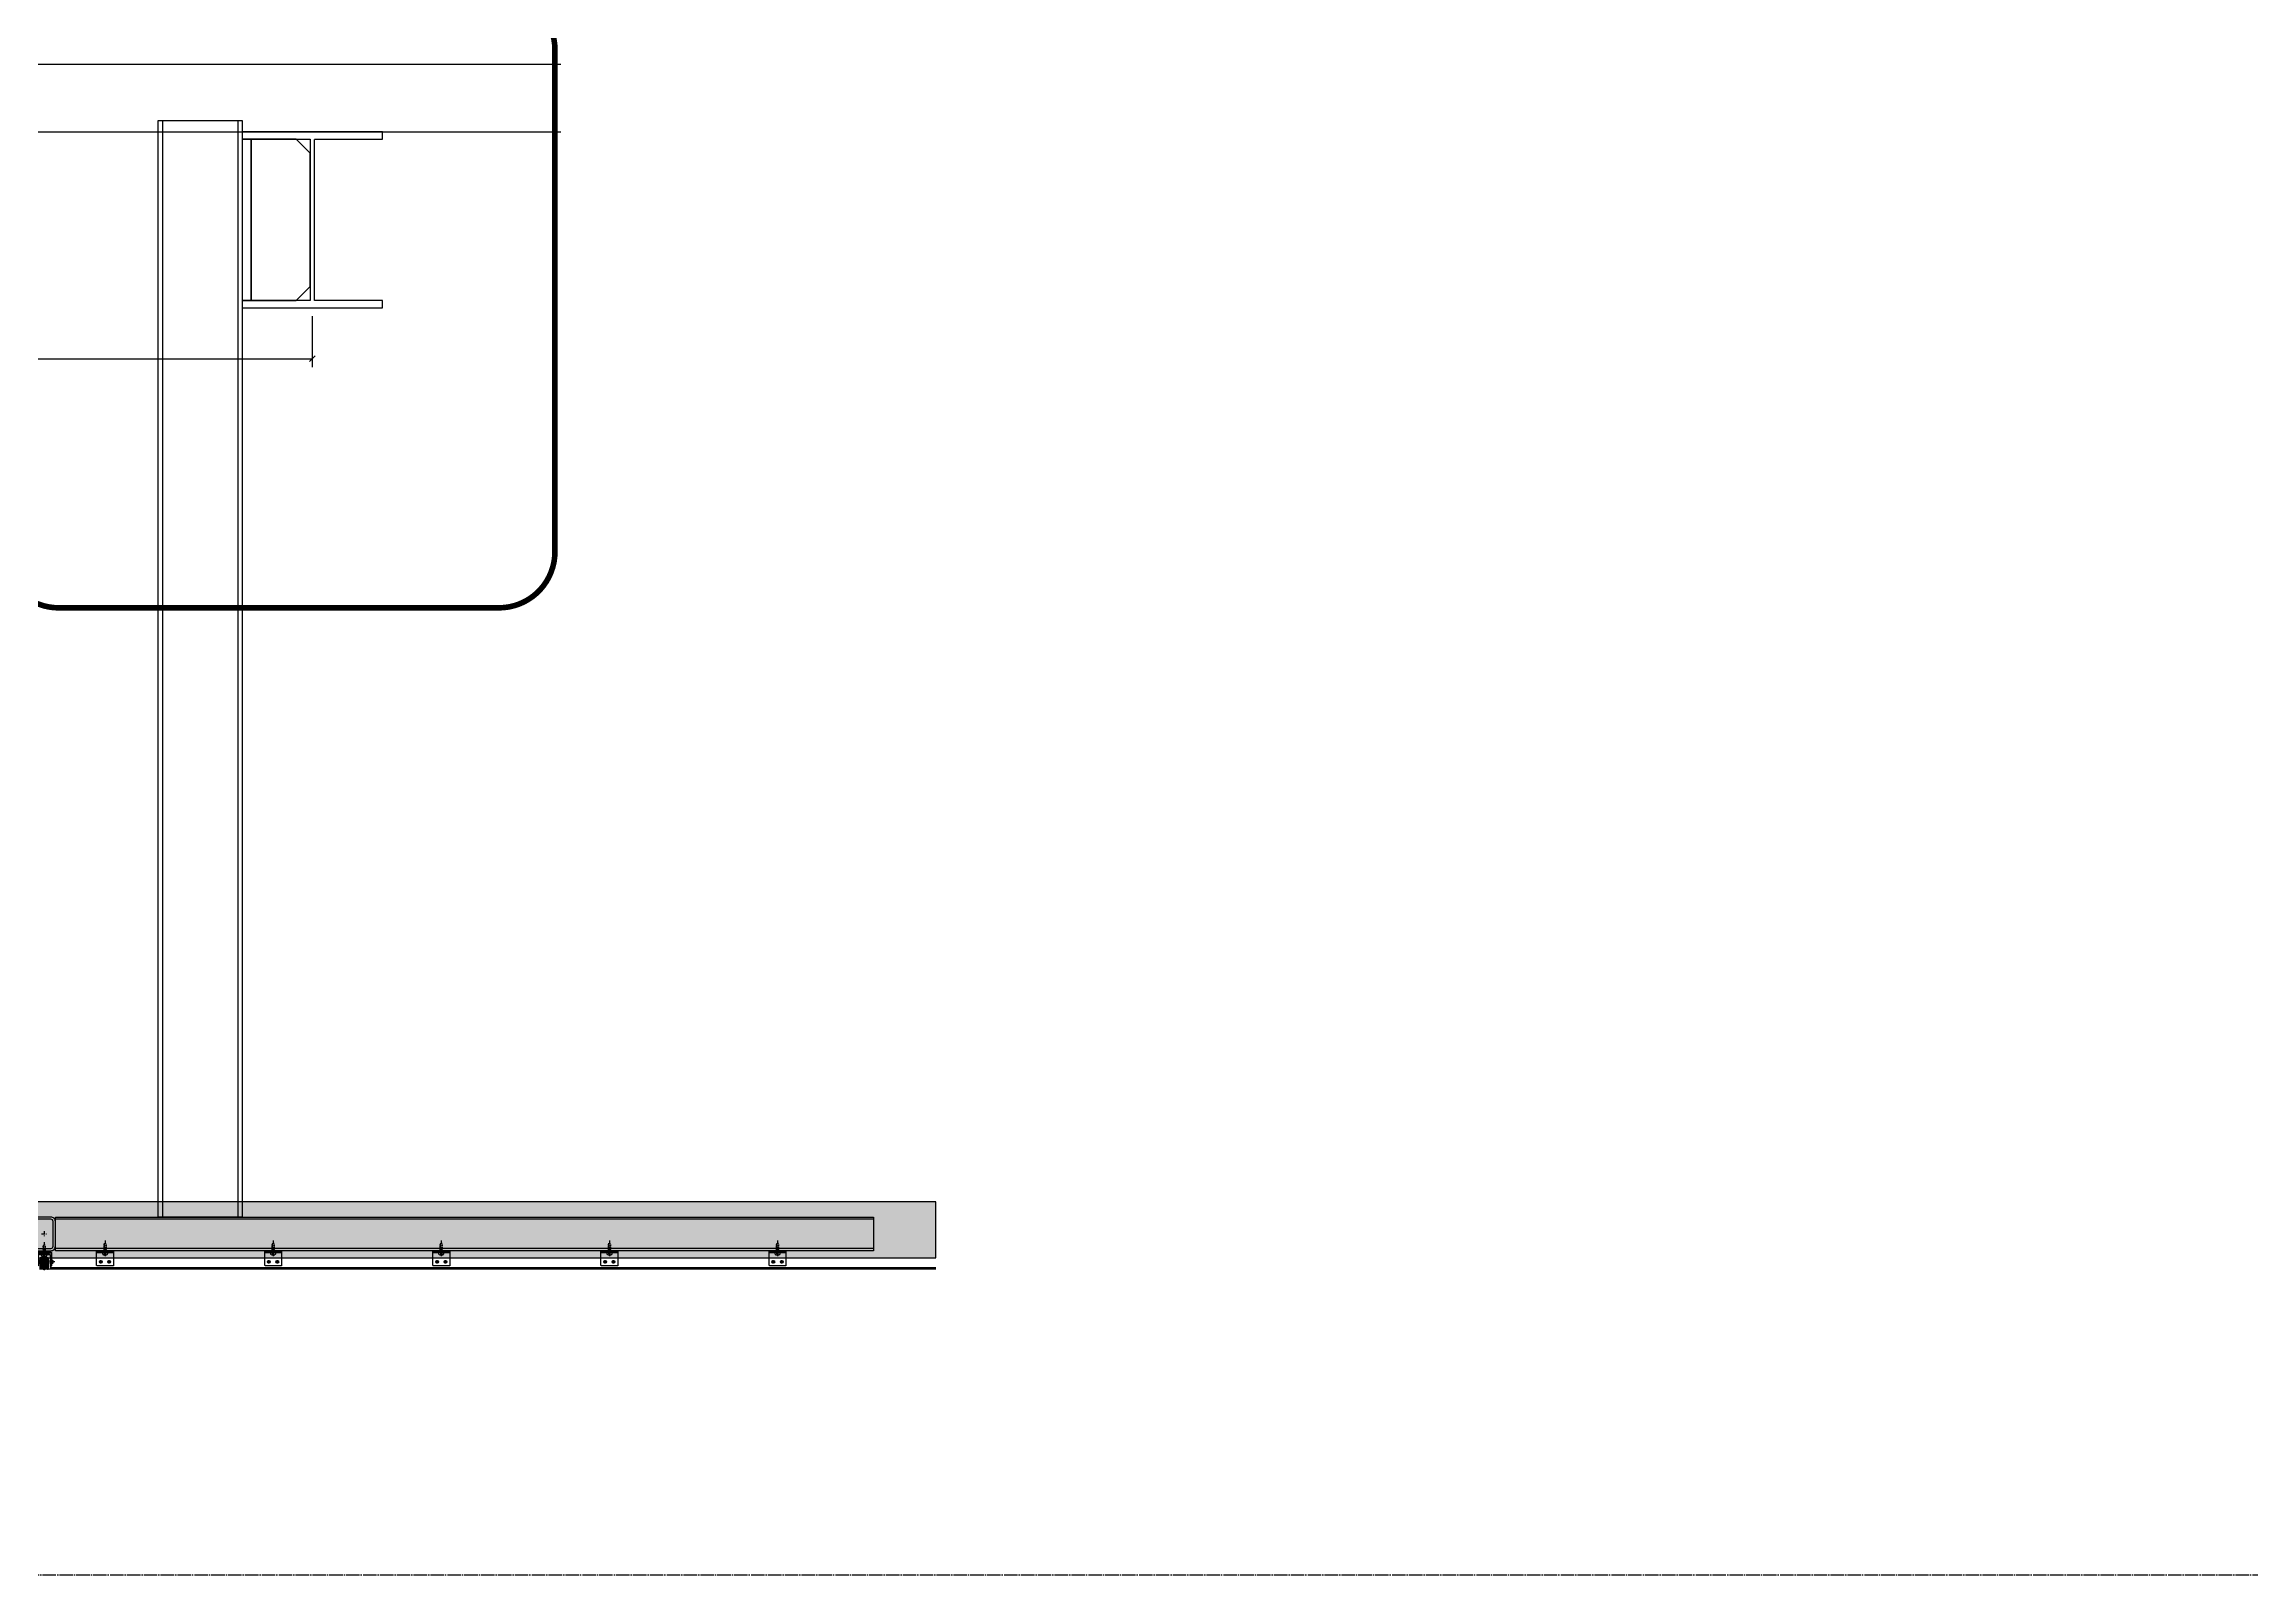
# Model space of a CAD drawing. Header units: millimetres. Extents: x 0 to 119933, y -45162 to 41221.
# Drawn here: x 42143 to 46082, y 0 to 2732 of the extents above; entities that cross this region are included whole.
import ezdxf
from ezdxf.enums import TextEntityAlignment as Align

# ---------------------------------------------------------------- set-up
doc = ezdxf.new("R2010")
doc.units = ezdxf.units.MM
for name, pattern in [('ACAD_ISO04W100', [30, 24, -3, 0, -3]), ('CENTER', [2, 1.25, -0.25, 0.25, -0.25]), ('CENTER-PISA', [11, 6, -2, 1, -2]), ('HIDDEN', [0.375, 0.25, -0.125]), ('HIDDEN-PISA', [4.5, 2.5, -2])]:
    doc.linetypes.add(name, pattern=pattern)
doc.layers.get('DEFPOINTS').update_dxf_attribs({"color": 166})
for name, color, linetype in [('AXIS', 1, 'ACAD_ISO04W100'), ('F-Misc', 8, 'Continuous'), ('F_ALUM', 4, 'Continuous'), ('F_CNTR', 1, 'ACAD_ISO04W100'), ('F_FIXS', 1, 'Continuous'), ('F_GRID', 1, 'ACAD_ISO04W100'), ('F_GSKT', 136, 'Continuous'), ('F_SEAL', 8, 'Continuous'), ('F_STEL', 3, 'Continuous'), ('HIDDEN', 1, 'HIDDEN'), ('INSUL', 8, 'Continuous')]:
    doc.layers.add(name, color=color, linetype=linetype)
doc.layers.add('Fastener-Contour', color=1, linetype='Continuous', lineweight=25)
doc.styles.add('Arial', font='arial.ttf')
doc.styles.add('ROMANS', font='simplex.shx', dxfattribs={"width": 0.8, "bigfont": 'hztxt.shx'})
doc.dimstyles.new('10x of Arup4', dxfattribs={"dimscale": 10, "dimtxt": 1.7, "dimasz": 1, "dimexe": 1.5, "dimexo": 1.5, "dimgap": 1, "dimtad": 1, "dimdec": 1, "dimdsep": 46, "dimtxsty": 'Arial', "dimblk": 'OBLIQUE', "dimcen": 0, "dimclrd": 1, "dimclre": 1, "dimclrt": 7, "dimadec": 0, "dimazin": 0, "dimtfac": 1, "dimtdec": 1, "dimtix": 1, "dimtofl": 0, "dimtmove": 2, "dimatfit": 3, "dimfxl": 5, "dimtfill": 1, "dimtolj": 1, "dimtzin": 0, "dimlwd": -1, "dimlwe": -1, "dimarcsym": 0})

# ---------------------------------------------------------------- blocks, each defined once
blk = doc.blocks.new('RH060x040x04')
at = {"color": 0, "linetype": 'ByBlock'}
for points in [[(-12, -30), (12, -30, 0.414214), (20, -22), (20, 22, 0.414214), (12, 30), (-12, 30, 0.414214), (-20, 22), (-20, -22, 0.414214)], [(-12, -26), (12, -26, 0.414214), (16, -22), (16, 22, 0.414214), (12, 26), (-12, 26, 0.414214), (-16, 22), (-16, -22, 0.414214)]]:
    blk.add_lwpolyline(points, format="xyb", close=True, dxfattribs=at)
at = {"layer": 'DEFPOINTS', "linetype": 'CENTER-PISA'}
for p, q in [((-5, 0), (5, 0)), ((0, 5), (0, -5))]:
    blk.add_line(p, q, dxfattribs=at)
blk = doc.blocks.new('*U371')
at = {"color": 8, "linetype": 'HIDDEN-PISA'}
for p, q in [((6, 2), (0, 2)), ((6, -2), (0, -2))]:
    blk.add_line(p, q, dxfattribs=at)
at = {"color": 0, "linetype": 'ByBlock'}
for points in [[(-0.2, -4.1, -0.349819), (-0.2, 4.1), (0, 4.1), (0, -4.1)], [(6, -2, 1.452432), (7.7, -1.3, -0.381966), (7.7, 1.3, 1.452432), (6, 2)]]:
    blk.add_lwpolyline(points, format="xyb", close=True, dxfattribs=at)
blk.add_lwpolyline([(-0.2, 4.1), (-0.2, -4.1)], dxfattribs=at)
blk.add_arc((6.3, 0), 2, 318.1897, 41.8103, dxfattribs=at)
at = {"layer": 'AXIS', "color": 8, "linetype": 'CENTER-PISA'}
blk.add_line((11.3, 0), (-4.7, 0), dxfattribs=at)
at = {"layer": 'DEFPOINTS', "color": 8, "insert": (-1, 0), "char_height": 1, "attachment_point": 5, "rotation": 90, "style": 'ROMANS'}
blk.add_mtext('%%C4.0', dxfattribs=at)
blk = doc.blocks.new('#10x19_Pan')
at = {"color": 8, "linetype": 'HIDDEN-PISA'}
for p, q in [((0.6, 2.4), (1.9, -2.4)), ((2.2, 2.4), (3.5, -2.4)), ((3.8, 2.4), (5.1, -2.4)), ((5.4, 2.4), (6.7, -2.4)), ((7, 2.4), (8.3, -2.4)), ((8.6, 2.4), (9.9, -2.4)), ((10.2, 2.4), (11.5, -2.4)), ((11.8, 2.4), (13.1, -2.4)), ((13.4, 2.4), (14.7, -2.4)), ((15, 2.4), (16.2, -2)), ((16.8, 1.7), (17.6, -1.3))]:
    blk.add_line(p, q, dxfattribs=at)
at = {"color": 0, "linetype": 'ByBlock'}
blk.add_lwpolyline([(0, 4.7), (-1.4, 4.7, 0.228537), (-2.2, 4.4, 0.349288), (-2.2, -4.4, 0.228537), (-1.4, -4.8), (0, -4.8)], format="xyb", close=True, dxfattribs=at)
at = {"color": 8, "linetype": 'HIDDEN-PISA'}
for points in [[(-3.7, 0.7), (-1.9, 0.7), (-1.9, -0.8), (-3.7, -0.8)], [(0, 1.8), (15.2, 1.8), (19, 0), (15.2, -1.8), (0, -1.8)]]:
    blk.add_lwpolyline(points, dxfattribs=at)
at = {"layer": 'AXIS', "color": 8, "linetype": 'CENTER-PISA'}
blk.add_line((22, 0), (-6.7, 0), dxfattribs=at)
at = {"layer": 'DEFPOINTS', "color": 8, "linetype": 'ByBlock', "style": 'ROMANS', "width": 0.8}
blk.add_text('#10x19', height=0.75, rotation=90, dxfattribs=at).set_placement((-1, 0), align=Align.MIDDLE)
blk = doc.blocks.new('A$C1CF507BC')
at = {"layer": 'F_SEAL'}
h = blk.add_hatch(dxfattribs=at)
h.set_pattern_fill('ANSI37', color=8, scale=0.5)
h.set_pattern_definition([(45, (3.5, -1.6304), (-1.12253, 1.12253), []), (135, (3.5, -1.6304), (-1.12253, -1.12253), [])])
edge = h.paths.add_edge_path()
edge.add_arc((0, 44.3), 44.9, 260.3909, 279.6091, ccw=False)
edge.add_line((-7.5, 0), (-7.5, -9.6))
edge.add_arc((-5.5, -9.6), 2, 90, 180, ccw=False)
edge.add_line((-5.5, -7.6), (5.5, -7.6))
edge.add_arc((5.5, -9.6), 2, 0, 90, ccw=False)
edge.add_line((7.5, -9.6), (7.5, 0))
h = blk.add_hatch(dxfattribs=at)
h.set_pattern_fill('HONEY', color=256, scale=0.25)
h.set_pattern_definition([(360, (3.50006, 0.3696), (1.190625, 0.687408), [0.79375, -1.5875]), (120, (3.50006, 0.3696), (-1.190625, 0.687408), [0.79375, -1.5875]), (60, (3.50006, 0.3696), (3e-09, 1.374815), [-1.5875, 0.79375])])
edge = h.paths.add_edge_path()
edge.add_line((5.5, -7.6), (-5.5, -7.6))
edge.add_arc((-5.5, -9.6), 2, 90, 180)
edge.add_line((-7.5, -9.6), (-7.5, -18.6))
edge.add_arc((-5.5, -18.6), 2, 180, 270)
edge.add_line((-5.5, -20.6), (5.5, -20.6))
edge.add_arc((5.5, -18.6), 2, 270, 360)
edge.add_line((7.5, -18.6), (7.5, -9.6))
edge.add_arc((5.5, -9.6), 2, 0, 90)
at = {"layer": 'F_ALUM'}
for points in [[(8.5, -26), (-10.5, -26), (-10.5, -6), (-13.5, -6), (-13.5, -29), (8.5, -29)], [(-8.5, -26), (10.5, -26), (10.5, -6), (13.5, -6), (13.5, -29), (-8.5, -29)]]:
    blk.add_lwpolyline(points, close=True, dxfattribs=at)
at = {"layer": 'F_GRID'}
for points in [[(2, 0), (-2, 0)], [(2, 0), (-2, 0)], [(0, -2), (0, 2)], [(0, -2), (0, 2)]]:
    blk.add_lwpolyline(points, dxfattribs=at)
blk.add_circle((0, 0), 1, dxfattribs=at)
blk.add_circle((0, 0), 1, dxfattribs=at)
at = {"layer": 'F_GSKT'}
blk.add_lwpolyline([(13.5, -29), (-13.5, -29), (-13.5, -30), (13.5, -30)], close=True, dxfattribs=at)
at = {"layer": 'F_SEAL', "color": 8}
blk.add_lwpolyline([(7.5, 0, -0.084052), (-7.5, 0), (-7.5, -9.6, -0.414214), (-5.5, -7.6), (5.5, -7.6, -0.414214), (7.5, -9.6)], format="xyb", close=True, dxfattribs=at)
at = {"layer": 'F_SEAL'}
blk.add_lwpolyline([(5.5, -7.6), (-5.5, -7.6, 0.414214), (-7.5, -9.6), (-7.5, -18.6, 0.414214), (-5.5, -20.6), (5.5, -20.6, 0.414214), (7.5, -18.6), (7.5, -9.6, 0.414214)], format="xyb", close=True, dxfattribs=at)
at = {"layer": 'F_FIXS', "rotation": 270}
blk.add_blockref('#10x19_Pan', (0, -26), dxfattribs=at)
at = {"layer": 'Fastener-Contour', "xscale": -1}
blk.add_blockref('*U371', (-7.5, -13), dxfattribs=at)
at = {"layer": 'Fastener-Contour'}
blk.add_blockref('*U371', (7.5, -13), dxfattribs=at)
blk = doc.blocks.new('*U353')
at = {"layer": 'DEFPOINTS', "color": 8, "linetype": 'CENTER'}
blk.add_circle((0, -1.1), 0.716, dxfattribs=at)
at = {"layer": 'F-Misc', "ltscale": 0.1}
for p, q in [((-10.5, -21.1), (-4.6, -21.1)), ((-8.6, -20.8), (-8.3, -20.8)), ((-8.6, -21.3), (-8.6, -20.8)), ((-8.3, -21.3), (-8.6, -21.3)), ((-7.8, -20), (-7.3, -20)), ((-7.8, -20.3), (-7.8, -20)), ((-7.8, -22.1), (-7.8, -21.8)), ((-7.3, -22.1), (-7.8, -22.1)), ((-7.5, -24), (-7.5, -18.1)), ((-7.3, -20), (-7.3, -20.3)), ((-7.3, -21.8), (-7.3, -22.1)), ((-6.8, -20.8), (-6.5, -20.8)), ((-6.5, -21.3), (-6.8, -21.3)), ((-6.5, -20.8), (-6.5, -21.3)), ((10.4, -21.1), (4.5, -21.1)), ((6.7, -20.8), (6.4, -20.8)), ((6.4, -20.8), (6.4, -21.3)), ((6.4, -21.3), (6.7, -21.3)), ((7.7, -20), (7.2, -20)), ((7.2, -20), (7.2, -20.3)), ((7.2, -21.8), (7.2, -22.1)), ((7.2, -22.1), (7.7, -22.1)), ((7.5, -24), (7.5, -18.1)), ((7.7, -20.3), (7.7, -20)), ((7.7, -22.1), (7.7, -21.8)), ((8.5, -20.8), (8.2, -20.8)), ((8.2, -21.3), (8.5, -21.3)), ((8.5, -21.3), (8.5, -20.8))]:
    blk.add_line(p, q, dxfattribs=at)
for centre, radius in [((-7.5, -21.1), 2.45), ((-7.5, -21.1), 1.75), ((7.5, -21.1), 2.45), ((7.5, -21.1), 1.75)]:
    blk.add_circle(centre, radius, dxfattribs=at)
for centre, start, end in [((-8.3, -20.3), 270, 360), ((-8.3, -21.8), 360, 90), ((-6.8, -20.3), 180, 270), ((-6.8, -21.8), 90, 180), ((6.7, -20.3), 270, 360), ((6.7, -21.8), 360, 90), ((8.2, -20.3), 180, 270), ((8.2, -21.8), 90, 180)]:
    blk.add_arc(centre, 0.5, start, end, dxfattribs=at)
at = {"layer": 'F_ALUM', "color": 8, "linetype": 'HIDDEN'}
blk.add_line((15, -5.1), (-15, -5.1), dxfattribs=at)
blk.add_lwpolyline([(-15, -2.1), (15, -2.1), (15, -28.1), (-15, -28.1), (-15, -2.1)], dxfattribs=at)
at = {"layer": 'F_GSKT', "color": 8, "linetype": 'HIDDEN'}
blk.add_lwpolyline([(-15, -2.1), (15, -2.1), (15, -1.1), (-15, -1.1)], close=True, dxfattribs=at)
at = {"layer": 'HIDDEN', "color": 8, "linetype": 'HIDDEN', "rotation": 90}
blk.add_blockref('#10x19_Pan', (0, -5.1), dxfattribs=at)
blk = doc.blocks.new('*U358')
at = {"layer": 'INSUL', "lineweight": 0}
h = blk.add_hatch(dxfattribs=at)
h.set_pattern_fill('岩棉', color=256, scale=100, style=0, pattern_type=2)
h.set_pattern_definition([(171.78891, (53.3, 199.0476), (-673.2017242, 100.0000025), [3.3342, -696.8454]), (146.90866, (56.223, 197.1429), (-158.4004044, 100.0000014), [3.48873, -729.1451]), (132.32733, (58.3914, 194.762), (-178.2004573, 199.999999), [3.2205, -673.0858]), (114.797, (59.7115, 191.905), (-39.600101, 100), [3.1473, -327.3221]), (91.62022, (59.8057, 188.5714), (-19.80005, 599.9999997), [3.33467, -696.9453]), (82.824825, (50.09429, 111.42857), (138.600349442, 1099.999997034), [77.75174, -16250.113]), (97.175175, (69.70576, 111.42857), (-138.600352483, 1099.9999966515), [77.75174, -16250.113]), (88.37978, (59.9943, 188.5714), (19.800043, 600), [3.33467, -696.9453]), (65.203, (60.0886, 191.905), (39.600101, 100), [3.1473, -327.3221]), (47.67267, (61.4086, 194.762), (178.2004567, 199.9999997), [3.2205, -673.0858]), (33.09134, (63.5772, 197.1429), (158.4004029, 100.0000036), [3.48873, -729.1451]), (8.21109, (66.5, 199.0476), (673.2017246, 99.9999998), [3.3342, -696.8454]), (87.16616, (50, 109.524), (19.800042, 300), [1.9071, -398.58265]), (103.90139, (50.4714, 107.619), (-79.200203, 300), [1.96223, -410.107]), (111.6036, (51.226, 105.714), (-19.80005, 100), [2.0487, -105.50674]), (122.76135, (52.4514, 103.8095), (-59.4001536, 99.999999), [2.26506, -473.39773]), (138.29055, (54.0543, 102.381), (-118.800303, 100.000002), [2.1471, -448.7411]), (152.00351, (55.8457, 101.4286), (-178.2004575, 99.9999986), [2.02886, -424.0312]), (166.4772, (57.8257, 100.9524), (-396.001014, 100.000003), [2.03646, -425.62055]), (167.07075, (59.9, 100.476), (-415.801066, 100), [2.12825, -444.8039]), (12.92924, (59.9, 100.476), (415.801066, 99.9999994), [2.12825, -444.8039]), (13.5228, (61.9743, 100.9524), (396.001015, 100), [2.03646, -425.62055]), (27.99649, (63.9543, 101.4286), (198.000505, 100.000004), [2.02886, -424.0312]), (41.70945, (65.7458, 102.381), (118.800302, 100.000003), [2.1471, -448.7411]), (57.23865, (67.3486, 103.8095), (198.0005044, 300.0000017), [2.26506, -473.39773]), (68.3964, (68.574, 105.714), (19.80005, 100), [2.0487, -105.50674]), (76.09861, (69.3286, 107.619), (19.800051, 99.9999995), [1.96223, -410.107]), (92.83384, (69.8, 109.524), (-19.80005, 300), [1.9071, -398.58265])])
h.paths.add_polyline_path([(0, 0), (3010.9, 0), (3010.9, 100), (0, 100)])
at = {"layer": 'INSUL'}
blk.add_lwpolyline([(0, 0), (3010.9, 0), (3010.9, 100), (0, 100)], close=True, dxfattribs=at)
blk = doc.blocks.new('_OBLIQUE')
at = {"color": 0, "linetype": 'ByBlock'}
blk.add_line((-0.5, -0.5), (0.5, 0.5), dxfattribs=at)
blk = doc.blocks.new('*D381')
at = {"color": 1, "linetype": 'Continuous', "transparency": 16777216}
for p, q in [((41089, 2246.5), (41089, 2155.6)), ((42621.3, 2246.5), (42621.3, 2155.6)), ((41089, 2170.6), (42621.3, 2170.6))]:
    blk.add_line(p, q, dxfattribs=at)
at = {"layer": 'DEFPOINTS', "color": 0, "transparency": 16777216}
for p in [(41089, 2261.5, -2), (42621.3, 2261.5, -1.1), (42621.3, 2170.6)]:
    blk.add_point(p, dxfattribs=at)
at = {"color": 1, "transparency": 16777216, "xscale": 10, "yscale": 10, "zscale": 10, "rotation": 180}
blk.add_blockref('_OBLIQUE', (41089, 2170.6), dxfattribs=at)
at = {"color": 1, "transparency": 16777216, "xscale": 10, "yscale": 10, "zscale": 10}
blk.add_blockref('_OBLIQUE', (42621.3, 2170.6), dxfattribs=at)
at = {"color": 7, "transparency": 16777216, "insert": (41855.2, 2189.3), "char_height": 17, "attachment_point": 5, "style": 'Arial', "bg_fill": 3, "box_fill_scale": 1.1, "bg_fill_color": 256, "bg_fill_true_color": 13158600, "bg_fill_transparency": 0}
blk.add_mtext('\\A1;≈1500', dxfattribs=at)

msp = doc.modelspace()

# ---------------------------------------------------------------- linework, layer by layer
at = {"color": 5}
msp.add_lwpolyline([(43064.74, 2695.53), (40789.17, 2695.53), (40789.17, 2575.53), (43064.74, 2575.53)], dxfattribs=at)
at = {"layer": 'F_ALUM'}
msp.add_line((42153.37, 565.56, -1.11), (43733.81, 565.56, -1.11), dxfattribs=at)
at = {"layer": 'F_ALUM', "elevation": -1.11}
msp.add_lwpolyline([(43733.81, 545.56), (42150.37, 545.56), (42150.37, 565.56), (42153.37, 565.56), (42153.37, 548.56), (43733.81, 548.56)], dxfattribs=at)
at = {"layer": 'F_CNTR'}
msp.add_line((0, 0), (100188.66, 0), dxfattribs=at)
at = {"layer": 'F_STEL', "color": 8, "linetype": 'HIDDEN'}
for p, q in [((42354.34, 2595.53, -1.11), (42354.34, 638.56, -1.11)), ((42488.34, 2595.53, -1.11), (42488.34, 638.56, -1.11)), ((43622.87, 634.56, -1.11), (42162.87, 634.56, -1.11)), ((43622.87, 582.56, -1.11), (42162.87, 582.56, -1.11))]:
    msp.add_line(p, q, dxfattribs=at)
at = {"layer": 'F_STEL'}
for points, elevation in [([(42346.34, 2595.53), (42496.34, 2595.53), (42496.34, 638.56), (42346.34, 638.56)], -1.11), ([(42512.34, 2562.53), (42496.34, 2562.53), (42496.34, 2274.53), (42512.34, 2274.53)], -1.14), ([(42592.34, 2562.53), (42512.34, 2562.53), (42512.34, 2274.53), (42592.34, 2274.53), (42617.34, 2299.53), (42617.34, 2537.53)], -1.14), ([(43622.87, 638.56), (43622.87, 578.56), (42162.87, 578.56), (42162.87, 638.56)], -1.11)]:
    msp.add_lwpolyline(points, close=True, dxfattribs=dict(at, elevation=elevation))
at = {"layer": 'F_STEL', "color": 6, "linetype": 'HIDDEN', "elevation": -1.11}
msp.add_lwpolyline([(42746.34, 2261.53), (42746.34, 2274.53), (42625.34, 2274.53), (42625.34, 2562.53), (42746.34, 2562.53), (42746.34, 2575.53), (42496.34, 2575.53), (42496.34, 2562.53), (42617.34, 2562.53), (42617.34, 2274.53), (42496.34, 2274.53), (42496.34, 2261.53)], close=True, dxfattribs=at)

# ---------------------------------------------------------------- block references
at = {"layer": 'F_STEL'}
msp.add_blockref('RH060x040x04', (42142.87, 608.56, -1.11), dxfattribs=at)
at = {"layer": 'HIDDEN', "rotation": 180}
msp.add_blockref('A$C1CF507BC', (42142.87, 545.56, -1.11), dxfattribs=at)
at = {"layer": 'HIDDEN'}
for p in [(42251.47, 579.63, -1.11), (42551.47, 579.63, -1.11), (42851.47, 579.63, -1.11), (43151.47, 579.63, -1.11), (43451.47, 579.63, -1.11)]:
    msp.add_blockref('*U353', p, dxfattribs=at)
at = {"layer": 'INSUL', "ltscale": 18000, "extrusion": (-8.38721e-10, -6.09745e-10, -1), "xscale": -1, "rotation": 180}
msp.add_blockref('*U358', (-43733.81, 665.56, 1.11), dxfattribs=at)

# ---------------------------------------------------------------- next in the draw order: dimensions: what is measured, and where the dimension line sits
dim = msp.add_linear_dim(base=(42621.34, 2170.58), p1=(41089.01, 2261.53, -1.97), p2=(42621.34, 2261.53, -1.11), text='≈1500', dimstyle='10x of Arup4', override={"dimarcsym": 1})
dim.commit()
dim.dimension.update_dxf_attribs({"geometry": '*D381', "text_midpoint": (41855.18, 2189.26)})

# ---------------------------------------------------------------- next in the draw order: linework, layer by layer
at = {"layer": 'DEFPOINTS', "color": 2, "linetype": 'CENTER', "ltscale": 100, "const_width": 10}
msp.add_lwpolyline([(42168.71, 2822.1), (42954.28, 2822.1, -0.4142136), (43054.28, 2722.1), (43054.28, 1825.91, -0.4142136), (42954.28, 1725.91), (42168.71, 1725.91, -0.4142136), (42068.71, 1825.91), (42068.71, 2722.1, -0.4142136)], format="xyb", close=True, dxfattribs=at)

doc.saveas('drawing.dxf')
